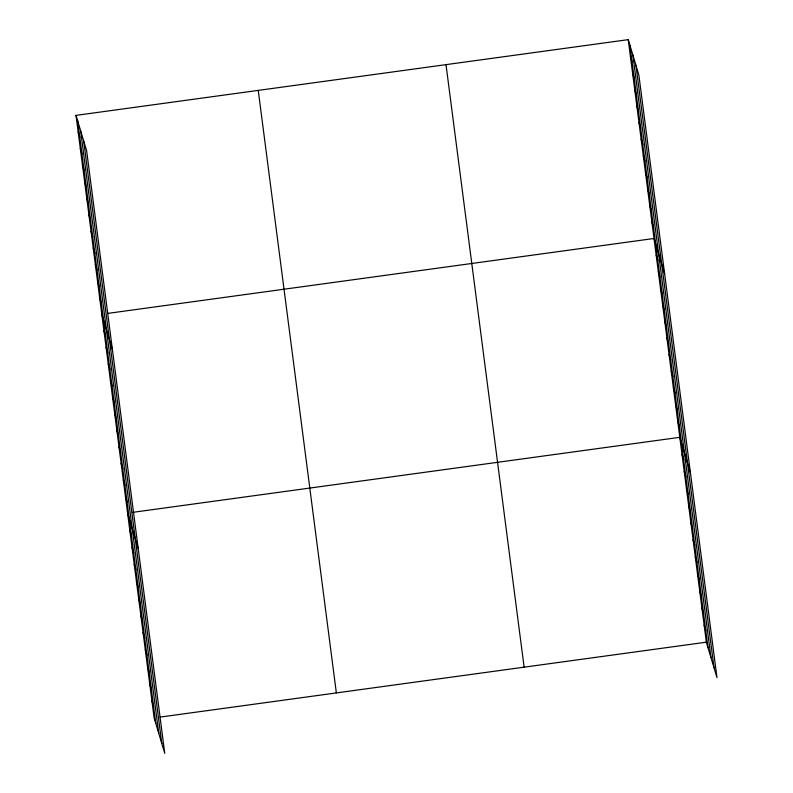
<?xml version="1.0" encoding="UTF-8"?>
<svg xmlns="http://www.w3.org/2000/svg" width="793" height="793" viewBox="0 0 793 793"><rect width="100%" height="100%" fill="white"/><g stroke="black" fill="none" stroke-linecap="round" stroke-linejoin="round"><path stroke-width="1.19" d="M76.019 115.382L86.645 150.819L164.756 753.35L154.129 717.913L76.019 115.382L628.244 39.65L638.871 75.087L716.981 677.619L706.355 642.181L628.244 39.65M107.709 313.404L654.017 238.485L664.653 273.922M132.302 512.407L679.799 437.32L690.425 472.757M160.047 717.1L706.355 642.181M630.385 56.224L632.051 61.755M632.536 72.787L634.202 78.329M634.687 89.361L636.353 94.902M636.838 105.925L638.494 111.466M638.98 122.499L640.645 128.04M641.131 139.072L642.796 144.604M643.282 155.636L644.937 161.177M645.423 172.21L647.088 177.751M647.574 188.774L649.239 194.315M649.725 205.347L651.38 210.888M651.866 221.911L653.531 227.452M656.168 255.059L657.823 260.59M658.319 271.622L659.974 277.163M660.46 288.196L662.125 293.737M662.611 304.76L664.276 310.301M664.762 321.334L666.417 326.875M666.903 337.907L668.568 343.438M669.054 354.471L670.719 360.012M671.205 371.045L672.86 376.586M673.346 387.608L675.012 393.15M675.497 404.182L677.163 409.723M677.648 420.746L679.304 426.287M682.01 454.389L683.665 459.93M684.22 471.468L685.886 476.999M686.431 488.538L688.096 494.079M688.651 505.607L690.306 511.148M690.862 522.676L692.517 528.217M693.072 539.755L694.737 545.287M695.283 556.825L696.948 562.366M697.503 573.894L699.158 579.435M699.713 590.963L701.379 596.505M701.924 608.033L703.589 613.574M704.134 625.112L705.8 630.653M78.16 131.955L79.825 137.486M80.311 148.519L81.976 154.06M82.462 165.093L84.127 170.634M84.613 181.656L86.268 187.198M86.754 198.23L88.419 203.771M88.905 214.804L90.571 220.335M91.056 231.368L92.712 236.909M93.197 247.941L94.863 253.482M95.348 264.505L97.014 270.046M97.499 281.079L99.155 286.62M99.64 297.653L101.306 303.184M101.791 314.216L112.428 349.654M103.942 330.79L105.608 336.331M106.093 347.354L107.749 352.895M108.235 363.928L109.9 369.469M110.386 380.491L112.051 386.032M112.537 397.065L114.192 402.606M114.678 413.639L116.343 419.17M116.829 430.202L118.494 435.744M118.98 446.776L120.635 452.317M121.121 463.34L122.786 468.881M123.272 479.914L124.937 485.455M125.423 496.487L127.078 502.019M127.574 513.051L138.2 548.488M129.784 530.12L131.44 535.662M131.995 547.2L133.66 552.731M134.205 564.269L135.871 569.81M136.426 581.338L138.081 586.879M138.636 598.408L140.302 603.949M140.847 615.487L142.512 621.018M143.057 632.556L144.722 638.097M145.278 649.626L146.933 655.167M147.488 666.695L149.153 672.236M149.699 683.774L151.364 689.305M151.909 700.843L153.574 706.385M635.917 65.224L714.027 667.756M632.864 55.054L710.974 657.585M629.9 45.191L708.01 647.722M446.003 64.639L524.114 667.171M258.25 90.392L336.361 692.923M83.691 140.956L161.802 743.487M80.638 130.786L158.749 733.317M77.674 120.923L155.785 723.454"/></g></svg>
